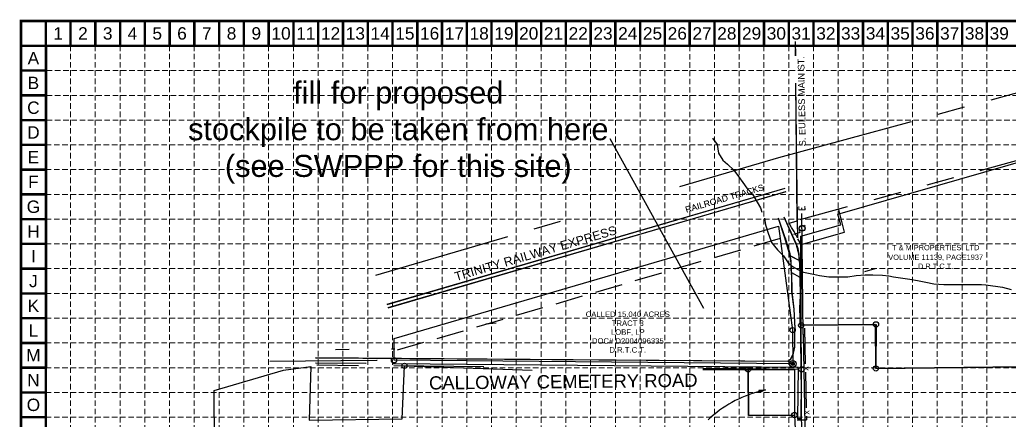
# Model space of a CAD drawing. Extents: x 2400464 to 2407675, y 6977889 to 6982400.
# Drawn here: x 2400464 to 2404958, y 6980581 to 6982400 of the extents above; entities that cross this region are included whole.
import ezdxf
from ezdxf.enums import TextEntityAlignment as Align

# ---------------------------------------------------------------- set-up
doc = ezdxf.new("R2010")
doc.units = 0
doc.header["$LTSCALE"] = 500
doc.header["$MEASUREMENT"] = 0
for name, pattern in [('CENTER', [2, 1.25, -0.25, 0.25, -0.25]), ('HIDDEN', [0.375, 0.25, -0.125]), ('PHANTOM', [2.5, 1.25, -0.25, 0.25, -0.25, 0.25, -0.25])]:
    doc.linetypes.add(name, pattern=pattern)
doc.layers.get('0').update_dxf_attribs({"linetype": 'CONTINUOUS'})
for name, color, linetype in [('2027-07', 2, 'HIDDEN'), ('5203-229', 2, 'HIDDEN'), ('ADJOINER', 2, 'CONTINUOUS'), ('BASE', 7, 'CONTINUOUS'), ('BC-CONCRETE_BRIDGE', 1, 'CONTINUOUS'), ('BC-EDGEPAVE', 1, 'CONTINUOUS'), ('BC-ELEC-LINE', 3, 'CONTINUOUS'), ('BC-FENCE', 2, 'CONTINUOUS'), ('BC-LAKE', 2, 'CONTINUOUS'), ('BC-LOT-LINES', 1, 'PHANTOM'), ('BC-POWERPOLE', 3, 'CONTINUOUS'), ('BC-RR-RAILS', 2, 'CONTINUOUS'), ('BC-STREET_NAME', 3, 'CONTINUOUS'), ('BC-SURVEY_NAME', 2, 'CONTINUOUS'), ('BDY-F-OVERALL', 6, 'CONTINUOUS'), ('BDY-F-RESIDENTAL', 6, 'CONTINUOUS'), ('COR-E', 2, 'CONTINUOUS'), ('DED-11139-1937', 2, 'CONTINUOUS'), ('DED-11563-120', 2, 'CONTINUOUS'), ('DED-13826-251', 2, 'CONTINUOUS'), ('GRID', 254, 'HIDDEN'), ('ROW-ET', 2, 'CONTINUOUS'), ('SURVEY_NAME', 2, 'CONTINUOUS')]:
    doc.layers.add(name, color=color, linetype=linetype)
doc.styles.add('CG0001', font='romans', dxfattribs={"height": 28})
doc.styles.get("Standard").update_dxf_attribs({"font": 'ARIAL.TTF'})

# ---------------------------------------------------------------- blocks, each defined once
blk = doc.blocks.new('SPT34')
at = {"linetype": 'ByBlock'}
h = blk.add_hatch(color=0, dxfattribs=at)
edge = h.paths.add_edge_path()
edge.add_arc((0, 0), 0.25, 0, 360)
at = {"color": 0, "linetype": 'Continuous'}
blk.add_circle((0, 0), 0.5, dxfattribs=at)
at = {"color": 0, "linetype": 'ByBlock'}
blk.add_circle((0, 0), 0.25, dxfattribs=at)

msp = doc.modelspace()

# ---------------------------------------------------------------- linework, layer by layer
at = {"layer": '2027-07', "color": 7, "linetype": 'Continuous'}
msp.add_line((2402627.8, 6981020.8, 506.5), (2402580.5, 6981017.3, 506.5), dxfattribs=at)
at = {"layer": '5203-229', "color": 7, "linetype": 'HIDDEN'}
msp.add_line((2402179.8, 6980899.8, 506.5), (2404010.7, 6981434.4, 506.5), dxfattribs=at)
at = {"layer": 'ADJOINER', "color": 7}
for p, q in [((2401660.9, 6980807.3, 506.5), (2401786.3, 6980825.2, 506.5)), ((2401786.3, 6980825.2, 506.5), (2401777.7, 6980581.5, 506.5)), ((2402200.7, 6980587, 506.5), (2402212, 6980827.6, 506.5)), ((2402212, 6980827.6, 506.5), (2402790.5, 6980808.6, 506.5)), ((2401345.9, 6980715.4, 506.5), (2401660.9, 6980807.3, 506.5)), ((2403566.1, 6980810.7, 506.5), (2403772, 6980811.2, 506.5)), ((2403772, 6980811.2, 506.5), (2403774.5, 6980602.5, 506.5)), ((2401351.2, 6980004.1, 506.5), (2401345.9, 6980715.4, 506.5)), ((2403774.5, 6980602.5, 506.5), (2403983.2, 6980603.1, 506.5)), ((2403983.1, 6980603.1, 506.5), (2403994.6, 6980333.8, 506.5)), ((2401777.7, 6980581.5, 506.5), (2402200.7, 6980587, 506.5))]:
    msp.add_line(p, q, dxfattribs=at)
at = {"layer": 'ADJOINER', "color": 7, "elevation": 506.5}
msp.add_lwpolyline([(2403851.8, 6980719.3), (2403824, 6980706.7), (2403823.7, 6980707.9), (2403821.8, 6980715.2), (2403821.5, 6980716.4), (2403851.8, 6980719.3), (2403823.7, 6980707.9), (2403821.8, 6980715.2), (2403851.8, 6980719.3), (2403823.4, 6980709.1), (2403822.1, 6980714), (2403851.8, 6980719.3), (2403823.1, 6980710.3), (2403822.4, 6980712.8), (2403851.8, 6980719.3), (2403822.8, 6980711.6, 0.12467), (2403591.2, 6980582.7, -0.970372)], format="xyb", dxfattribs=at)
at = {"layer": 'BASE', "const_width": 11.2}
for points in [[(2400469.3, 6977894.2), (2407669.3, 6977894.2), (2407669.3, 6982394.2), (2400469.3, 6982394.2)], [(2400581.5, 6978006.7), (2407557.1, 6978006.5), (2407556.9, 6982281.8), (2400582.9, 6982281.9)]]:
    msp.add_lwpolyline(points, close=True, dxfattribs=at)
for points in [[(2400581.8, 6982281.7), (2400581.8, 6982394.2)], [(2400694.3, 6982281.7), (2400694.3, 6982394.2)], [(2400806.8, 6982281.7), (2400806.8, 6982394.2)], [(2400919.3, 6982281.7), (2400919.3, 6982394.2)], [(2401031.8, 6982281.7), (2401031.8, 6982394.2)], [(2401144.3, 6982281.7), (2401144.3, 6982394.2)], [(2401256.8, 6982281.7), (2401256.8, 6982394.2)], [(2401369.3, 6982281.7), (2401369.3, 6982394.2)], [(2401481.8, 6982281.7), (2401481.8, 6982394.2)], [(2401594.3, 6982281.7), (2401594.3, 6982394.2)], [(2401706.8, 6982281.7), (2401706.8, 6982394.2)], [(2401819.3, 6982281.7), (2401819.3, 6982394.2)], [(2401931.8, 6982281.7), (2401931.8, 6982394.2)], [(2402044.3, 6982281.7), (2402044.3, 6982394.2)], [(2402156.8, 6982281.7), (2402156.8, 6982394.2)], [(2402269.3, 6982281.7), (2402269.3, 6982394.2)], [(2402381.8, 6982281.7), (2402381.8, 6982394.2)], [(2402494.3, 6982281.7), (2402494.3, 6982394.2)], [(2402606.8, 6982281.7), (2402606.8, 6982394.2)], [(2402719.3, 6982281.7), (2402719.3, 6982394.2)], [(2402831.8, 6982281.7), (2402831.8, 6982394.2)], [(2402944.3, 6982281.7), (2402944.3, 6982394.2)], [(2403056.8, 6982281.7), (2403056.8, 6982394.2)], [(2403169.3, 6982281.7), (2403169.3, 6982394.2)], [(2403281.8, 6982281.7), (2403281.8, 6982394.2)], [(2403394.3, 6982281.7), (2403394.3, 6982394.2)], [(2403506.8, 6982281.7), (2403506.8, 6982394.2)], [(2403619.3, 6982281.7), (2403619.3, 6982394.2)], [(2403731.8, 6982281.7), (2403731.8, 6982394.2)], [(2403844.3, 6982281.7), (2403844.3, 6982394.2)], [(2403956.8, 6982281.7), (2403956.8, 6982394.2)], [(2404069.3, 6982281.7), (2404069.3, 6982394.2)], [(2404181.8, 6982281.7), (2404181.8, 6982394.2)], [(2404294.3, 6982281.7), (2404294.3, 6982394.2)], [(2404406.8, 6982281.7), (2404406.8, 6982394.2)], [(2404519.3, 6982281.7), (2404519.3, 6982394.2)], [(2404631.8, 6982281.7), (2404631.8, 6982394.2)], [(2404744.3, 6982281.7), (2404744.3, 6982394.2)], [(2404856.8, 6982281.7), (2404856.8, 6982394.2)], [(2400581.8, 6982281.7), (2400469.3, 6982281.7)], [(2400581.8, 6982169.2), (2400469.3, 6982169.2)], [(2400581.8, 6982056.7), (2400469.3, 6982056.7)], [(2400581.8, 6981944.2), (2400469.3, 6981944.2)], [(2400581.8, 6981831.7), (2400469.3, 6981831.7)], [(2400581.8, 6981719.2), (2400469.3, 6981719.2)], [(2400581.8, 6981606.7), (2400469.3, 6981606.7)], [(2400581.8, 6981494.2), (2400469.3, 6981494.2)], [(2400581.8, 6981381.7), (2400469.3, 6981381.7)], [(2400581.8, 6981269.2), (2400469.3, 6981269.2)], [(2400581.8, 6981156.7), (2400581.8, 6981269.2)], [(2400581.8, 6981156.7), (2400469.3, 6981156.7)], [(2400581.8, 6981044.2), (2400469.3, 6981044.2)], [(2400581.8, 6980931.7), (2400469.3, 6980931.7)], [(2400581.8, 6980819.2), (2400469.3, 6980819.2)], [(2400581.8, 6980706.7), (2400469.3, 6980706.7)], [(2400581.8, 6980594.2), (2400469.3, 6980594.2)]]:
    msp.add_lwpolyline(points, dxfattribs=at)
at = {"layer": 'BC-CONCRETE_BRIDGE', "color": 7}
for p, q in [((2403961, 6981337.6, 506.5), (2403961.9, 6981338, 506.5)), ((2403966.8, 6981303.4, 506.5), (2403961, 6981337.6, 506.5)), ((2403961.3, 6981338.1, 506.5), (2403962.2, 6981338.5, 506.5)), ((2403967.1, 6981304, 506.5), (2403961.3, 6981338.1, 506.5)), ((2404004.7, 6981315.3, 506.5), (2404005.5, 6981315.4, 506.5)), ((2404005.7, 6981305.2, 506.5), (2404004.7, 6981315.3, 506.5)), ((2404005, 6981315.8, 506.5), (2404005.8, 6981315.9, 506.5)), ((2404006, 6981305.7, 506.5), (2404005, 6981315.8, 506.5)), ((2403969.2, 6981240.7, 506.5), (2403968.4, 6981273.8, 506.5)), ((2403969.5, 6981241.2, 506.5), (2403968.7, 6981274.3, 506.5)), ((2404009.7, 6981218.9, 506.5), (2404007.2, 6981283.2, 506.5)), ((2404010, 6981219.5, 506.5), (2404007.5, 6981283.7, 506.5)), ((2403970.1, 6981240.7, 506.5), (2403969.2, 6981240.7, 506.5)), ((2403970.4, 6981241.3, 506.5), (2403969.5, 6981241.2, 506.5)), ((2404008.8, 6981218.9, 506.5), (2404009.7, 6981218.9, 506.5)), ((2404009.1, 6981219.4, 506.5), (2404010, 6981219.5, 506.5))]:
    msp.add_line(p, q, dxfattribs=at)
for centre, radius, start, end in [((2403667.1, 6981272.9, 506.5), 301.2, 0.1797, 5.822), ((2403667.4, 6981273.4, 506.5), 301.2, 0.1712, 5.8135), ((2403686.4, 6981272.5, 506.5), 321, 1.9199, 5.8444), ((2403686.7, 6981273, 506.5), 321, 1.9114, 5.8359)]:
    msp.add_arc(centre, radius, start, end, dxfattribs=at)
at = {"layer": 'BC-EDGEPAVE', "color": 7}
for p, q in [((2403939.6, 6981408.9, 506.5), (2403910, 6981497.3, 506.5)), ((2403939.9, 6981409.5, 506.5), (2403910.4, 6981497.9, 506.5)), ((2403989.7, 6981383.1, 506.5), (2403935.8, 6981502.5, 506.5)), ((2403990, 6981383.6, 506.5), (2403936.2, 6981503, 506.5)), ((2403963.9, 6981327.8, 506.5), (2403939.6, 6981408.9, 506.5)), ((2403964.2, 6981328.3, 506.5), (2403939.9, 6981409.5, 506.5)), ((2403963.8, 6981327.5, 506.5), (2404005.4, 6981306.2, 506.5)), ((2403964.1, 6981328.1, 506.5), (2404005.7, 6981306.8, 506.5)), ((2404005.3, 6981306.5, 506.5), (2404004.7, 6981316.8, 506.5)), ((2404005.7, 6981307, 506.5), (2404005, 6981317.3, 506.5)), ((2404008.4, 6981229.1, 506.5), (2403970.1, 6981249.5, 506.5)), ((2403971.4, 6981165.5, 506.5), (2403970.3, 6981249.6, 506.5)), ((2404008.7, 6981229.6, 506.5), (2403970.4, 6981250, 506.5)), ((2403971.7, 6981166, 506.5), (2403970.6, 6981250.1, 506.5)), ((2404010.6, 6981145.3, 506.5), (2404008.4, 6981229.2, 506.5)), ((2404010.9, 6981145.8, 506.5), (2404008.7, 6981229.7, 506.5)), ((2403981.5, 6981084.9, 506.5), (2403971.4, 6981165.5, 506.5)), ((2403981.8, 6981085.4, 506.5), (2403971.7, 6981166, 506.5)), ((2404007.1, 6981089.9, 506.5), (2404010.6, 6981145.3, 506.5)), ((2404007.4, 6981090.4, 506.5), (2404010.9, 6981145.8, 506.5)), ((2403985.6, 6980998.1, 506.5), (2403981.8, 6981085.4, 506.5)), ((2404010.7, 6980998.2, 506.5), (2404007.1, 6981089.9, 506.5)), ((2404010.9, 6980998.7, 506.5), (2404007.4, 6981090.4, 506.5)), ((2403985.3, 6980997.6, 506.5), (2403981.5, 6981084.9, 506.5))]:
    msp.add_line(p, q, dxfattribs=at)
at = {"layer": 'BC-EDGEPAVE', "color": 7, "linetype": 'Continuous'}
for p, q in [((2403984.1, 6980912.8, 506.5), (2403984.7, 6980998.1, 506.5)), ((2403984.4, 6980913.4, 506.5), (2403985, 6980998.7, 506.5)), ((2404010.1, 6980999.9, 506.5), (2404012.4, 6980765.8, 506.5)), ((2404010.3, 6981000.5, 506.5), (2404012.7, 6980766.3, 506.5)), ((2403978.8, 6980884.9, 506.5), (2403984.1, 6980912.8, 506.5)), ((2403979, 6980885.4, 506.5), (2403984.4, 6980913.4, 506.5)), ((2401807.1, 6980864.5, 506.5), (2403952.3, 6980848.9, 506.5)), ((2401807.4, 6980865.3, 506.5), (2403952.6, 6980849.5, 506.5)), ((2403966.4, 6980858.4, 506.5), (2403978.8, 6980884.9, 506.5)), ((2403966.6, 6980858.9, 506.5), (2403979, 6980885.4, 506.5)), ((2402035.2, 6980837.6, 506.5), (2401807.4, 6980839.7, 506.5)), ((2402037.9, 6980838.4, 506.5), (2401807.6, 6980840.5, 506.5)), ((2404000.8, 6980820.5, 506.5), (2402159.5, 6980837.3, 506.5)), ((2404000.6, 6980819.9, 506.5), (2402159.7, 6980836.5, 506.5)), ((2403952.3, 6980848.9, 506.5), (2403966.4, 6980858.4, 506.5)), ((2403952.6, 6980849.5, 506.5), (2403966.6, 6980858.9, 506.5)), ((2403997.5, 6980586.3, 506.5), (2404000.8, 6980820.5, 506.5)), ((2404012.7, 6980766.3, 506.5), (2404011.6, 6980586.4, 506.5)), ((2404011.6, 6980586.4, 506.5), (2403997.5, 6980586.3, 506.5))]:
    msp.add_line(p, q, dxfattribs=at)
at = {"layer": 'BC-EDGEPAVE', "color": 7}
for centre, start, end in [((2403862.5, 6981319.6, 506.5), 358.858, 26.5369), ((2403862.8, 6981320.1, 506.5), 358.8495, 26.5284)]:
    msp.add_arc(centre, 142.2, start, end, dxfattribs=at)
at = {"layer": 'BC-ELEC-LINE', "color": 7, "linetype": 'Continuous'}
for p, q in [((2404022, 6980969.3, 506.5), (2404016.5, 6981518.6, 506.5)), ((2404022.3, 6980969.9, 506.5), (2404016.8, 6981519.2, 506.5)), ((2404303.2, 6981256.1, 506.5), (2404349.5, 6981270.4, 506.5)), ((2404022, 6980971.6, 506.5), (2404038.9, 6980022.5, 506.5)), ((2401898.2, 6980902.1, 506.5), (2401960.2, 6980902.7, 506.5)), ((2402151.8, 6980904.6, 506.5), (2402167.1, 6980904.8, 506.5))]:
    msp.add_line(p, q, dxfattribs=at)
at = {"layer": 'BC-FENCE', "color": 7, "linetype": 'Continuous'}
for p, q in [((2403939.5, 6981408.8, 506.5), (2403962, 6981338.1, 506.5)), ((2403939.9, 6981409.3, 506.5), (2403962.3, 6981338.6, 506.5)), ((2403988.5, 6981387.6, 506.5), (2403988.5, 6981387.6, 506.5)), ((2403988.9, 6981388.1, 506.5), (2403988.9, 6981388.1, 506.5)), ((2403970.4, 6981166.1, 506.5), (2403970.3, 6981240.5, 506.5)), ((2403970.7, 6981166.7, 506.5), (2403970.6, 6981241, 506.5)), ((2404008.8, 6981218.6, 506.5), (2404011.6, 6981144.6, 506.5)), ((2404009.1, 6981219.1, 506.5), (2404011.9, 6981145.2, 506.5)), ((2404028.1, 6980998, 506.5), (2404031.8, 6980836.1, 506.5)), ((2404028.3, 6980998.5, 506.5), (2404032, 6980836.6, 506.5)), ((2404032.9, 6980798.5, 506.5), (2404036.6, 6980636.7, 506.5)), ((2404037.5, 6980598.6, 506.5), (2404037.8, 6980582.9, 506.5)), ((2403995.1, 6980582.5, 506.5), (2404037.8, 6980582.9, 506.5))]:
    msp.add_line(p, q, dxfattribs=at)
for centre, start, end in [((2403705, 6981288, 506.5), 5.1075, 19.3572), ((2403705.3, 6981288.5, 506.5), 5.0991, 19.3487)]:
    msp.add_arc(centre, 300.6, start, end, dxfattribs=at)
at = {"layer": 'BC-LAKE', "color": 5, "linetype": 'Continuous'}
for p, q in [((2403609.9, 6981861.9, 506.5), (2403632.1, 6981833.9, 506.5)), ((2403632.1, 6981833.9, 506.5), (2403635.3, 6981813.8, 506.5)), ((2403635.3, 6981813.8, 506.5), (2403638.4, 6981793.7, 506.5)), ((2403638.4, 6981793.7, 506.5), (2403657.7, 6981762.8, 506.5)), ((2403657.7, 6981762.8, 506.5), (2403678.8, 6981743.4, 506.5)), ((2403678.8, 6981743.4, 506.5), (2403706.9, 6981716.2, 506.5)), ((2403706.9, 6981716.2, 506.5), (2403728.6, 6981688, 506.5)), ((2403728.6, 6981688, 506.5), (2403747.6, 6981661.2, 506.5)), ((2403747.6, 6981661.2, 506.5), (2403766.7, 6981634.5, 506.5)), ((2403766.7, 6981634.5, 506.5), (2403792.6, 6981607.9, 506.5)), ((2403792.6, 6981607.9, 506.5), (2403827.9, 6981545.5, 506.5)), ((2403827.9, 6981545.5, 506.5), (2403835.1, 6981525.4, 506.5)), ((2403846.1, 6981499, 506.5), (2403851.7, 6981468.1, 506.5)), ((2403851.7, 6981468.1, 506.5), (2403863.3, 6981429.9, 506.5)), ((2403863.3, 6981429.9, 506.5), (2403876, 6981397, 506.5)), ((2403876, 6981397, 506.5), (2403878.4, 6981387.6, 506.5)), ((2403878.4, 6981387.6, 506.5), (2403905.8, 6981355.4, 506.5)), ((2403905.8, 6981355.4, 506.5), (2403932.4, 6981326.9, 506.5)), ((2403932.4, 6981326.9, 506.5), (2403954.7, 6981295.4, 506.5)), ((2403954.7, 6981295.4, 506.5), (2403977.2, 6981276.9, 506.5)), ((2403977.2, 6981276.9, 506.5), (2404008.3, 6981259.7, 506.5)), ((2404008.3, 6981259.7, 506.5), (2404024, 6981253.4, 506.5)), ((2404024, 6981253.4, 506.5), (2404069.6, 6981244.1, 506.5)), ((2404069.6, 6981244.1, 506.5), (2404096.8, 6981238.6, 506.5)), ((2404096.8, 6981238.6, 506.5), (2404138.9, 6981232.5, 506.5)), ((2404138.9, 6981232.5, 506.5), (2404215.9, 6981231.5, 506.5)), ((2404215.9, 6981231.5, 506.5), (2404225.6, 6981231.8, 506.5)), ((2404225.6, 6981231.8, 506.5), (2404263.6, 6981238.4, 506.5)), ((2404263.6, 6981238.4, 506.5), (2404303.3, 6981241.6, 506.5)), ((2404303.3, 6981241.6, 506.5), (2404339, 6981241.7, 506.5)), ((2404339, 6981241.7, 506.5), (2404382.1, 6981239.6, 506.5)), ((2404382.1, 6981239.6, 506.5), (2404410.9, 6981236.2, 506.5)), ((2404410.9, 6981236.2, 506.5), (2404432.1, 6981232.4, 506.5)), ((2404432.1, 6981232.4, 506.5), (2404453.4, 6981228.7, 506.5)), ((2404453.4, 6981228.7, 506.5), (2404495.9, 6981222.6, 506.5)), ((2404495.9, 6981222.6, 506.5), (2404506.9, 6981221.2, 506.5)), ((2404506.9, 6981221.2, 506.5), (2404542.2, 6981216, 506.5)), ((2404542.2, 6981216, 506.5), (2404579.3, 6981208.2, 506.5)), ((2404579.3, 6981208.2, 506.5), (2404616.4, 6981200.3, 506.5)), ((2404616.4, 6981200.3, 506.5), (2404660.8, 6981196.6, 506.5)), ((2404660.8, 6981196.6, 506.5), (2404702.9, 6981196.8, 506.5)), ((2404702.9, 6981196.8, 506.5), (2404743.8, 6981196.9, 506.5)), ((2404743.8, 6981196.9, 506.5), (2404788.8, 6981197.1, 506.5)), ((2404788.8, 6981197.1, 506.5), (2404832, 6981197, 506.5)), ((2404832, 6981197, 506.5), (2404852.2, 6981195.2, 506.5)), ((2404852.2, 6981195.2, 506.5), (2404927.9, 6981184.4, 506.5)), ((2404927.9, 6981184.4, 506.5), (2404966.9, 6981174, 506.5))]:
    msp.add_line(p, q, dxfattribs=at)
at = {"layer": 'BC-LAKE', "color": 7, "linetype": 'Continuous'}
msp.add_lwpolyline([(2403143.5, 6981860.6), (2403569.8, 6981090.3)], dxfattribs=at)
at = {"layer": 'BC-LOT-LINES', "color": 7, "linetype": 'PHANTOM'}
for p, q in [((2403911.3, 6981774.5, 506.5), (2405428.5, 6982186.7, 506.5)), ((2405428.5, 6981878.5, 506.5), (2404007.9, 6981491.1, 506.5)), ((2403461.3, 6981642.8, 506.5), (2403911.5, 6981774.2, 506.5)), ((2404210.5, 6981434.6, 506.5), (2404183.6, 6981537.9, 506.5)), ((2402080.6, 6981239.6, 506.5), (2402982.4, 6981502.9, 506.5)), ((2404012.5, 6981379.2, 506.5), (2403997.9, 6981405.2, 506.5)), ((2404013.5, 6981379.2, 506.5), (2404210.5, 6981434.6, 506.5)), ((2404013.3, 6981023.4, 506.5), (2404012.5, 6981367.2, 506.5)), ((2402003, 6980828.4, 506.5), (2401812.7, 6980830, 506.5)), ((2402572.1, 6980823.6, 506.5), (2402162.4, 6980827.1, 506.5)), ((2403997.9, 6980811.5, 506.5), (2403566.1, 6980815.2, 506.5))]:
    msp.add_line(p, q, dxfattribs=at)
at = {"layer": 'BC-POWERPOLE', "color": 7, "linetype": 'Continuous'}
for p, q in [((2404030.3, 6981465.3, 506.5), (2404026.5, 6981461.5, 506.5)), ((2404030.7, 6981465.8, 506.5), (2404026.8, 6981462, 506.5)), ((2404004.6, 6981439.1, 506.5), (2404008.4, 6981443, 506.5)), ((2404004.9, 6981439.6, 506.5), (2404008.8, 6981443.5, 506.5))]:
    msp.add_line(p, q, dxfattribs=at)
for centre in [(2404017.5, 6981452.3, 506.5), (2404017.8, 6981452.8, 506.5)]:
    msp.add_circle(centre, 12.9, dxfattribs=at)
at = {"layer": 'BC-RR-RAILS', "color": 7, "linetype": 'Continuous'}
for p, q in [((2402131.9, 6981106.7, 506.5), (2403939.8, 6981634.6, 506.5)), ((2402132.2, 6981107.5, 506.5), (2403940.1, 6981635.1, 506.5)), ((2402136.4, 6981091.3, 506.5), (2403944.3, 6981619.2, 506.5)), ((2402136.7, 6981092.1, 506.5), (2403944.6, 6981619.7, 506.5))]:
    msp.add_line(p, q, dxfattribs=at)
at = {"layer": 'BC-SURVEY_NAME', "color": 7, "linetype": 'CENTER'}
for p, q in [((2403995.6, 6981486.3, 506.5), (2403987.7, 6982265.5, 506.5)), ((2402084.6, 6980851.8, 506.5), (2401599.7, 6980847, 506.5))]:
    msp.add_line(p, q, dxfattribs=at)
at = {"layer": 'BDY-F-OVERALL', "color": 7, "elevation": 506.5}
msp.add_lwpolyline([(2402164.4, 6980951.9), (2403910.4, 6981461.5), (2403974.3, 6980990), (2403975.1, 6980837.2), (2402163.6, 6980852.8)], close=True, dxfattribs=at)
msp.add_lwpolyline([(2403995.5, 6981486.4), (2403996.1, 6981409.2, 0.034188), (2403975.7, 6981446.5), (2403969.4, 6981456.9, -0.020517), (2403959, 6981475.7), (2403995.5, 6981486.4)], format="xyb", dxfattribs=at)
msp.add_lwpolyline([(2401638.3, 6979486.1), (2404007.4, 6979514.9), (2403994.6, 6980333.8), (2404015.7, 6980333.7), (2404015, 6980811.8), (2404013.5, 6981011.7), (2404353.2, 6981015.8), (2404352.7, 6980815.8), (2405283.6, 6980826.9), (2405285.3, 6980324.1), (2405428.5, 6980323.7)], dxfattribs=at)
at = {"layer": 'BDY-F-RESIDENTAL', "color": 7, "elevation": 506.5}
msp.add_lwpolyline([(2404021.2, 6978681.4), (2404019, 6978840.7, 0.087482), (2404002.5, 6978927.7), (2403906.9, 6979179.6, 0.037766), (2404120.1, 6979255.3), (2404007.4, 6979514.9), (2403994.6, 6980333.8), (2404015.7, 6980333.7), (2404015, 6980811.8), (2404013.5, 6981011.7), (2404353.2, 6981015.8), (2404352.7, 6980815.8), (2405283.6, 6980826.9), (2405285.3, 6980324.1), (2405387.4, 6980323.8), (2405428.5, 6980256.8)], format="xyb", dxfattribs=at)
at = {"layer": 'COR-E', "color": 7}
for centre in [(2403974.3, 6980990, 506.5), (2404013.5, 6981011.7, 506.5), (2404353.2, 6981015.8, 506.5), (2402163.6, 6980852.8, 506.5), (2402211.3, 6980827.6, 506.5), (2403772, 6980811.2, 506.5), (2404015, 6980811.8, 506.5), (2404352.7, 6980815.8, 506.5), (2403982.6, 6980604, 506.5)]:
    msp.add_circle(centre, 12, dxfattribs=at)
at = {"layer": 'DED-11139-1937', "color": 7, "elevation": 506.5}
for points in [[(2404013.3, 6981010.7), (2404011.4, 6981416.3), (2404193.2, 6981468.9), (2404179.4, 6981517), (2405285.3, 6981834.6)], [(2405283.6, 6980826.9), (2404352.3, 6980815.8), (2404351.1, 6981015.8), (2404011.2, 6981011.8)]]:
    msp.add_lwpolyline(points, dxfattribs=at)
at = {"layer": 'DED-11563-120', "color": 7, "elevation": 506.5}
msp.add_lwpolyline([(2403983, 6980809.5), (2403983.2, 6980603.1), (2403774.5, 6980602.5), (2403772, 6980811.2), (2403982.9, 6980809.5)], dxfattribs=at)
at = {"layer": 'GRID', "color": 252, "linetype": 'HIDDEN', "lineweight": 0, "ltscale": 0.2}
for p, q in [((2400693.9, 6982282.8), (2400693.9, 6978343.7)), ((2400806.4, 6982282.8), (2400806.4, 6978343.7)), ((2400918.9, 6982282.8), (2400918.9, 6978343.7)), ((2401031.4, 6982282.8), (2401031.4, 6978343.7)), ((2401143.9, 6982282.8), (2401143.9, 6978343.7)), ((2401256.4, 6982282.8), (2401256.4, 6978343.7)), ((2401368.9, 6982282.8), (2401368.9, 6978343.7)), ((2401481.4, 6982282.8), (2401481.4, 6978343.7)), ((2401593.9, 6982282.8), (2401593.9, 6978343.7)), ((2401706.4, 6982282.8), (2401706.4, 6978343.7)), ((2401818.9, 6982282.8), (2401818.9, 6978343.7)), ((2401931.4, 6982282.8), (2401931.4, 6978343.7)), ((2402044.3, 6982281.7), (2402044.3, 6978343.7)), ((2402156.8, 6982281.7), (2402156.8, 6978343.7)), ((2402269.3, 6982281.7), (2402269.3, 6978343.7)), ((2402381.8, 6982281.7), (2402381.8, 6978343.7)), ((2402494.3, 6982281.7), (2402494.3, 6978343.7)), ((2402606.8, 6982281.7), (2402606.8, 6978343.7)), ((2402719.3, 6982281.7), (2402719.3, 6978343.7)), ((2402831.8, 6982281.7), (2402831.8, 6978343.7)), ((2402944.3, 6982281.7), (2402944.3, 6978343.7)), ((2403056.8, 6982281.7), (2403056.8, 6978343.7)), ((2403169.3, 6982281.7), (2403169.3, 6978343.7)), ((2403281.8, 6982281.7), (2403281.8, 6978343.7)), ((2403394.3, 6982281.7), (2403394.3, 6978343.7)), ((2403506.8, 6982281.7), (2403506.8, 6978343.7)), ((2403619.3, 6982281.7), (2403619.3, 6978343.7)), ((2403731.8, 6982281.7), (2403731.8, 6978343.7)), ((2403844.3, 6982281.7), (2403844.3, 6978343.7)), ((2403956.8, 6982281.7), (2403956.8, 6978343.7)), ((2404069.3, 6982281.7), (2404069.3, 6978343.7)), ((2404181.8, 6982281.7), (2404181.8, 6978343.7)), ((2404294.3, 6982281.7), (2404294.3, 6978343.7)), ((2404406.8, 6982281.7), (2404406.8, 6978343.7)), ((2404519.3, 6982281.7), (2404519.3, 6978343.7)), ((2404631.8, 6982281.7), (2404631.8, 6978343.7)), ((2404744.3, 6982281.7), (2404744.3, 6978343.7)), ((2404856.8, 6982281.7), (2404856.8, 6978343.7)), ((2400585.9, 6982168.9), (2407560.9, 6982168.9)), ((2400585.9, 6982056.4), (2407560.9, 6982056.4)), ((2400585.9, 6981943.9), (2407560.9, 6981943.9)), ((2400581.8, 6981831.7), (2407556.8, 6981831.7)), ((2400581.8, 6981719.2), (2407556.8, 6981719.2)), ((2400581.8, 6981606.7), (2407556.8, 6981606.7)), ((2400581.8, 6981494.2), (2407556.8, 6981494.2)), ((2400581.8, 6981381.7), (2407556.8, 6981381.7)), ((2400581.8, 6981269.2), (2407556.8, 6981269.2)), ((2400581.8, 6981156.7), (2407556.8, 6981156.7)), ((2400581.8, 6981044.2), (2407556.8, 6981044.2)), ((2400581.8, 6980931.7), (2407556.8, 6980931.7)), ((2400581.8, 6980819.2), (2407556.8, 6980819.2)), ((2400581.8, 6980706.7), (2407556.8, 6980706.7)), ((2400581.8, 6980594.2), (2407556.8, 6980594.2))]:
    msp.add_line(p, q, dxfattribs=at)
at = {"layer": 'SURVEY_NAME', "color": 7, "linetype": 'CENTER'}
for p, q in [((2403995.9, 6981486.6, 506.5), (2403987.7, 6982301, 506.5)), ((2402086.6, 6980852.3, 506.5), (2401599.6, 6980847.6, 506.5))]:
    msp.add_line(p, q, dxfattribs=at)

# ---------------------------------------------------------------- block references
at = {"layer": 'COR-E', "color": 7, "xscale": 30, "yscale": 30, "zscale": 30}
msp.add_blockref('SPT34', (2403975.1, 6980837.2, 506.5), dxfattribs=at)

# ---------------------------------------------------------------- texts
at = {"insert": (2402183.1, 6981887.6), "char_height": 100, "width": 2095.761, "attachment_point": 5}
msp.add_mtext('fill for proposed \\Pstockpile to be taken from here \\P(see SWPPP for this site)', dxfattribs=at)
at = {"layer": 'ADJOINER', "color": 7}
for s, p in [('T & M PROPERTIES, LTD', (2404624.4, 6981352.9, 506.5)), ('VOLUME 11139, PAGE1937', (2404624.3, 6981309.1, 506.5)), ('D.R.T.C.T.', (2404624.2, 6981268.2, 506.5))]:
    msp.add_text(s, height=24, dxfattribs=at).set_placement(p, align=Align.CENTER)
at = {"layer": 'BASE'}
for s, height, p in [('1', 56.2, (2400638, 6982338)), ('2', 56.2, (2400750.5, 6982338)), ('3', 56.2, (2400863, 6982338)), ('4', 56.2, (2400975.5, 6982338)), ('5', 56.2, (2401088, 6982338)), ('6', 56.2, (2401200.5, 6982338)), ('7', 56.2, (2401313, 6982338)), ('8', 56.2, (2401425.5, 6982338)), ('9', 56.2, (2401538, 6982338)), ('10', 56.25, (2401650.5, 6982338)), ('11', 56.25, (2401763, 6982338)), ('12', 56.25, (2401875.5, 6982338)), ('13', 56.25, (2401988, 6982338)), ('14', 56.25, (2402100.5, 6982338)), ('15', 56.25, (2402213, 6982338)), ('16', 56.25, (2402325.5, 6982338)), ('17', 56.25, (2402438, 6982338)), ('18', 56.25, (2402550.5, 6982338)), ('19', 56.25, (2402663, 6982338)), ('20', 56.25, (2402775.5, 6982338)), ('21', 56.25, (2402888, 6982338)), ('22', 56.25, (2403000.5, 6982338)), ('23', 56.25, (2403113, 6982338)), ('24', 56.25, (2403225.5, 6982338)), ('25', 56.25, (2403338, 6982338)), ('26', 56.25, (2403450.5, 6982338)), ('27', 56.25, (2403563, 6982338)), ('28', 56.25, (2403675.5, 6982338)), ('29', 56.25, (2403788, 6982338)), ('30', 56.25, (2403900.5, 6982338)), ('31', 56.25, (2404013, 6982338)), ('32', 56.25, (2404125.5, 6982338)), ('33', 56.25, (2404238, 6982338)), ('34', 56.25, (2404350.5, 6982338)), ('35', 56.25, (2404463, 6982338)), ('36', 56.25, (2404575.5, 6982338)), ('37', 56.25, (2404688, 6982338)), ('38', 56.25, (2404800.5, 6982338)), ('39', 56.25, (2404913, 6982338)), ('A', 56.2, (2400525.5, 6982225.5)), ('B', 56.2, (2400525.5, 6982113)), ('C', 56.2, (2400525.5, 6982000.5)), ('D', 56.2, (2400525.5, 6981888)), ('E', 56.2, (2400525.5, 6981775.5)), ('F', 56.2, (2400525.5, 6981663)), ('G', 56.2, (2400525.5, 6981550.5)), ('H', 56.2, (2400525.5, 6981438)), ('I', 56.2, (2400525.5, 6981325.5)), ('J', 56.2, (2400525.5, 6981213)), ('K', 56.2, (2400525.5, 6981100.5)), ('L', 56.2, (2400525.5, 6980988)), ('M', 56.2, (2400525.5, 6980875.5)), ('N', 56.2, (2400525.5, 6980763)), ('O', 56.2, (2400525.5, 6980650.5))]:
    msp.add_text(s, height=height, dxfattribs=at).set_placement(p, align=Align.MIDDLE_CENTER)
at = {"layer": 'BC-ELEC-LINE', "color": 7, "style": 'CG0001'}
for rotation, p in [(90.5787, (2404030.3, 6981531.5, 506.5)), (90.5702, (2404030.7, 6981532, 506.5))]:
    msp.add_text('E', height=28, rotation=rotation, dxfattribs=at).set_placement(p)
at = {"layer": 'BC-FENCE', "color": 7}
for rotation, p in [(271.3156, (2404022, 6980826.3, 506.5)), (271.3071, (2404022.3, 6980826.9, 506.5)), (271.3071, (2404026.8, 6980626.9, 506.5))]:
    msp.add_text('X', height=24, rotation=rotation, dxfattribs=at).set_placement(p)
at = {"layer": 'BC-RR-RAILS', "color": 7}
for rotation, p in [(16.2787, (2403491.5, 6981522.6, 506.5)), (16.2702, (2403491.9, 6981523.2, 506.5))]:
    msp.add_text('RAILROAD TRACKS', height=28, rotation=rotation, dxfattribs=at).set_placement(p)
at = {"layer": 'BC-STREET_NAME', "color": 7}
for s, height, rotation, p in [('S. EULESS MAIN ST.', 30, 90.9098, (2404033.9, 6981825.3, 253.3)), ('CALLOWAY CEMETERY ROAD', 60, 0.5787, (2402322.8, 6980720, 506.5))]:
    msp.add_text(s, height=height, rotation=rotation, dxfattribs=at).set_placement(p)
at = {"layer": 'DED-13826-251', "color": 7}
for s, p in [('CALLED 15.040 ACRES', (2403225.7, 6981049.5, 253.3)), ('TRACT 3', (2403225.7, 6981009.1, 253.3)), ('DOC# D2004096335', (2403225.7, 6980928.1, 253.3)), ('LOBF, LP', (2403225.7, 6980968.6, 253.3)), ('D.R.T.C.T.', (2403225.7, 6980887.6, 253.3)), ('D.R.T.C.T.', (2403225.7, 6980887.6, 253.3))]:
    msp.add_text(s, height=25, dxfattribs=at).set_placement(p, align=Align.CENTER)
at = {"layer": 'ROW-ET', "color": 7}
msp.add_text('TRINITY RAILWAY EXPRESS', height=40, rotation=16.2704, dxfattribs=at).set_placement((2402445.6, 6981212.7, 506.5))

doc.saveas('drawing.dxf')
